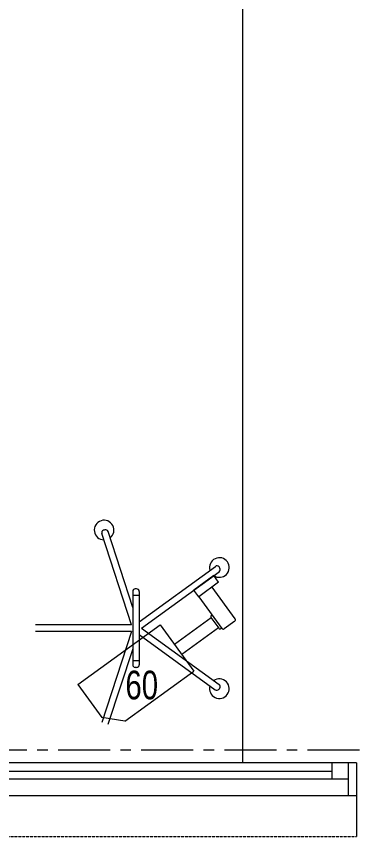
# Model space of a CAD drawing. Header units: millimetres. Extents: x 26027 to 581921, y 7230 to 233891.
# Drawn here: x 521538 to 522577, y 185830 to 188337 of the extents above; entities that cross this region are included whole.
import ezdxf

# ---------------------------------------------------------------- set-up
doc = ezdxf.new("R2010")
doc.units = ezdxf.units.MM
doc.header["$LTSCALE"] = 5
for name, pattern in [('CENTER', [50.8, 31.75, -6.35, 6.35, -6.35]), ('HIDDEN', [9.525, 6.35, -3.175]), ('HIDDEN2', [0.1875, 0.125, -0.0625])]:
    doc.linetypes.add(name, pattern=pattern)
doc.layers.get('0').update_dxf_attribs({"color": 252})
for name, color, linetype, lineweight in [('Aluminum', 252, 'Continuous', 5), ('Medical Equipment and Furniture', 252, 'Continuous', 0), ('Medical Equipment and Furniture1', 252, 'Continuous', 5), ('Proj', 252, 'HIDDEN2', 5), ('Walls', 252, 'Continuous', 5)]:
    doc.layers.add(name, color=color, linetype=linetype, lineweight=lineweight)
doc.layers.add('axes', color=252, linetype='Continuous')
doc.styles.add('X3G_ENTITY_257CFD', font='swisscl.ttf', dxfattribs={"height": 200})

# ---------------------------------------------------------------- blocks, each defined once
blk = doc.blocks.new('HF12177-P')
for p, q in [((0, 0), (-0.1724, 0.2372)), ((0, 0), (0.1724, 0.2372)), ((-0.0196, -0.007), (-0.1885, 0.2255)), ((0.0196, -0.007), (0.1885, 0.2255)), ((-0.12, -0.015), (-0.12, -0.019)), ((-0.112, -0.007), (0.112, -0.007)), ((-0.1, -0.007), (-0.1, -0.027)), ((0.1, -0.007), (0.1, -0.027)), ((0.12, -0.015), (0.12, -0.019)), ((-0.0631, -0.027), (-0.2951, -0.1024)), ((-0.01, -0.0308), (-0.2889, -0.1214)), ((-0.112, -0.027), (0.112, -0.027)), ((-0.01, -0.0308), (-0.01, -0.324)), ((0.01, -0.0308), (0.01, -0.324)), ((0.01, -0.0308), (0.2889, -0.1214)), ((0.0631, -0.027), (0.2951, -0.1024))]:
    blk.add_line(p, q)
for centre, radius, start, end in [((-0.1852, 0.2378), 0.03, 325.4712, 286.5288), ((0.1852, 0.2378), 0.03, 253.4712, 214.5288), ((-0.1821, 0.2302), 0.008, 126.3733, 216), ((0, -0.017), 0.315, 125.6267, 126.3733), ((-0.1788, 0.2325), 0.008, 36, 125.6267), ((0.1788, 0.2325), 0.008, 54.3733, 144), ((0, -0.017), 0.315, 53.6267, 54.3733), ((0.1821, 0.2302), 0.008, 324, 53.6267), ((-0.112, -0.015), 0.008, 90, 180), ((-0.112, -0.019), 0.008, 180, 270), ((0.112, -0.015), 0.008, 0, 90), ((0.112, -0.019), 0.008, 270, 0), ((-0.2996, -0.1144), 0.03, 37.4712, 358.5288), ((-0.2926, -0.11), 0.008, 108, 197.6267), ((0, -0.017), 0.315, 197.6267, 198.3733), ((-0.2914, -0.1138), 0.008, 198.3733, 288)]:
    blk.add_arc(centre, radius, start, end)
blk = doc.blocks.new('MONITOR ARM PLAN')
at = {"color": 8, "linetype": 'HIDDEN'}
for p, q in [((0.025, -0.49375, 0), (0.025, -0.18375, 0)), ((0.025, -0.18375, 0), (0.2, -0.18375, 0)), ((0.2, -0.44375, 0), (0.2, -0.18375, 0)), ((0.2, -0.44375, 0), (0.15, -0.49375, 0)), ((0.025, -0.49375, 0), (0.15, -0.49375, 0))]:
    blk.add_line(p, q, dxfattribs=at)
at = {"layer": 'Medical Equipment and Furniture1'}
for p, q in [((0.025, 0.0375), (0, 0.0375)), ((0, 0.0375), (0, -0.0375)), ((0.025, 0.0375), (0.025, -0.0375)), ((0.145, 0.0125), (0.025, 0.0125)), ((0.15, 0.0075), (0.15, -0.0325)), ((0.025, -0.0375), (0, -0.0375)), ((0.025, -0.0375), (0.145, -0.0375)), ((0.09375, -0.0375), (0.09375, -0.04)), ((0.09875, -0.045), (0.13875, -0.045)), ((0.1, -0.045), (0.1, -0.18375)), ((0.1375, -0.045), (0.1375, -0.18375)), ((0.14375, -0.0375), (0.14375, -0.04))]:
    blk.add_line(p, q, dxfattribs=at)
for centre, start, end in [((0.145, 0.0075, 0), 0, 90), ((0.09875, -0.04), 180, 270), ((0.13875, -0.04), 270, 360), ((0.145, -0.0325), 270, 0)]:
    blk.add_arc(centre, 0.005, start, end, dxfattribs=at)

msp = doc.modelspace()

# ---------------------------------------------------------------- linework, layer by layer
at = {"layer": 'Aluminum'}
for p, q in [((522576.7, 186055.3, 0), (521076.7, 186055.3, 0)), ((522501.7, 186005.3, 0), (522501.7, 186055.3, 0)), ((522551.7, 185955.3, 0), (522551.7, 186055.3, 0)), ((521151.7, 186030.3, 0), (522501.7, 186030.3, 0)), ((522551.7, 186005.3, 0), (521101.7, 186005.3, 0)), ((522576.7, 185955.3, 0), (521076.7, 185955.3, 0))]:
    msp.add_line(p, q, dxfattribs=at)
at = {"layer": 'axes', "linetype": 'CENTER', "lineweight": 0}
msp.add_line((544175.8, 186094.8, 2.4), (461082.1, 186094.8, 2.4), dxfattribs=at)
at = {"layer": 'Medical Equipment and Furniture'}
msp.add_line((522228.6, 188555.3, 0), (522228.6, 186055.3, 0), dxfattribs=at)
at = {"layer": 'Proj'}
msp.add_line((521076.7, 185830.3, 0), (522576.7, 185830.3, 0), dxfattribs=at)
at = {"layer": 'Walls'}
msp.add_line((522576.7, 186055.3, 0), (522576.7, 185830.3, 0), dxfattribs=at)

# ---------------------------------------------------------------- block references
at = {"layer": 'Medical Equipment and Furniture', "extrusion": (-1.92689e-13, -1.39405e-12, -1), "xscale": -1000, "yscale": 1000, "zscale": -1000, "rotation": 90.01496832471715}
msp.add_blockref('HF12177-P', (-521919.8, 186467.4, 0), dxfattribs=at)
at = {"layer": 'Medical Equipment and Furniture', "xscale": 1000, "yscale": 1000, "zscale": 1000, "rotation": 305.9850316752795}
msp.add_blockref('MONITOR ARM PLAN', (522110.4, 186605.7, 0), dxfattribs=at)

# ---------------------------------------------------------------- texts
at = {"layer": 'Medical Equipment and Furniture', "insert": (521920.5, 186337.2, 0), "char_height": 87.47, "attachment_point": 2, "style": 'X3G_ENTITY_257CFD'}
msp.add_mtext('60', dxfattribs=at)

doc.saveas('drawing.dxf')
